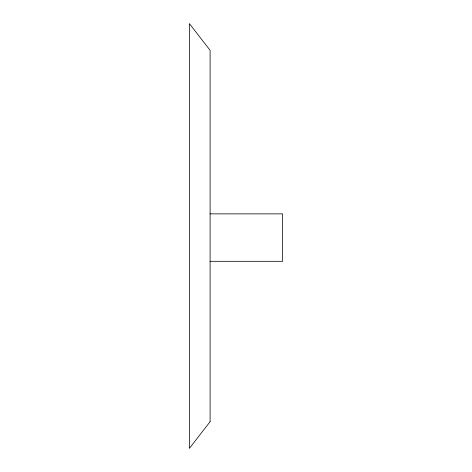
<?xml version="1.0" encoding="UTF-8"?>
<svg xmlns="http://www.w3.org/2000/svg" width="472" height="472" viewBox="0 0 472 472"><rect width="100%" height="100%" fill="white"/><g stroke="black" fill="none" stroke-linecap="round" stroke-linejoin="round"><path stroke-width="0.71" d="M210.099 213.863L282.622 213.863L282.622 261.317L210.099 261.317M210.099 421.691L189.378 448.4L189.378 23.6L210.099 50.309L210.099 421.691"/></g></svg>
